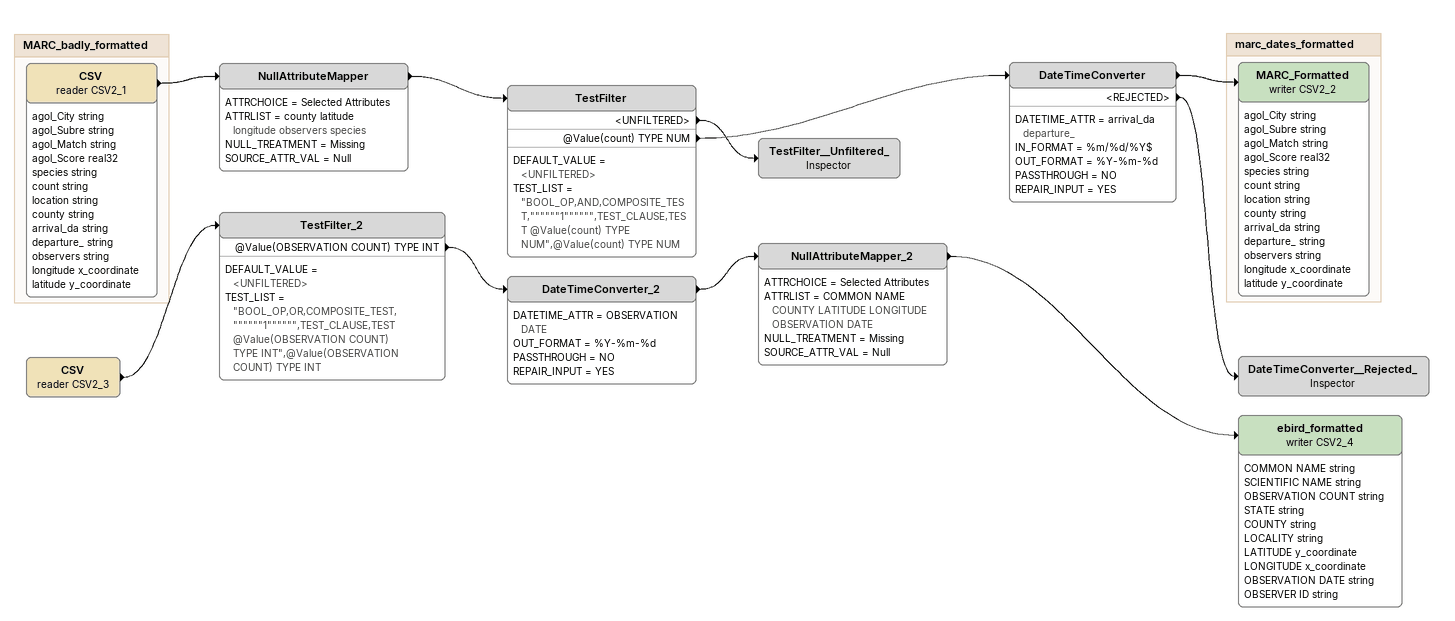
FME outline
NullAttributeMapper
    ATTRCHOICE = Selected Attributes
    ATTRLIST = county latitude longitude observers species
    NULL_TREATMENT = Missing
    SOURCE_ATTR_VAL = Null
    -> TestFilter
TestFilter
    DEFAULT_VALUE = <UNFILTERED>
    TEST_LIST = "BOOL_OP,AND,COMPOSITE_TEST,""""""1"""""",TEST_CLAUSE,TEST @Value(count) TYPE NUM",@Value(count) TYPE NUM
    <UNFILTERED> -> TestFilter__Unfiltered_
    @Value(count) TYPE NUM -> DateTimeConverter
DateTimeConverter
    DATETIME_ATTR = arrival_da departure_
    IN_FORMAT = %m/%d/%Y$
    OUT_FORMAT = %Y-%m-%d
    PASSTHROUGH = NO
    REPAIR_INPUT = YES
    -> MARC_Formatted (writer CSV2_2)
    <REJECTED> -> DateTimeConverter__Rejected_
DateTimeConverter__Rejected_: Inspector
TestFilter__Unfiltered_: Inspector
CSV (reader CSV2_3)
    -> TestFilter_2
TestFilter_2
    DEFAULT_VALUE = <UNFILTERED>
    TEST_LIST = "BOOL_OP,OR,COMPOSITE_TEST,""""""1"""""",TEST_CLAUSE,TEST @Value(OBSERVATION COUNT) TYPE INT",@Value(OBSERVATION COUNT) TYPE INT
    @Value(OBSERVATION COUNT) TYPE INT -> DateTimeConverter_2
DateTimeConverter_2
    DATETIME_ATTR = OBSERVATION DATE
    OUT_FORMAT = %Y-%m-%d
    PASSTHROUGH = NO
    REPAIR_INPUT = YES
    -> NullAttributeMapper_2
NullAttributeMapper_2
    ATTRCHOICE = Selected Attributes
    ATTRLIST = COMMON NAME COUNTY LATITUDE LONGITUDE OBSERVATION DATE
    NULL_TREATMENT = Missing
    SOURCE_ATTR_VAL = Null
    -> ebird_formatted (writer CSV2_4)
ebird_formatted (writer CSV2_4)
    attributes: COMMON NAME string, SCIENTIFIC NAME string, OBSERVATION COUNT string, STATE string, COUNTY string, LOCALITY string, LATITUDE y_coordinate, LONGITUDE x_coordinate, OBSERVATION DATE string, OBSERVER ID string

Bookmark: MARC_badly_formatted
CSV (reader CSV2_1)
    attributes: agol_City string, agol_Subre string, agol_Match string, agol_Score real32, species string, count string, location string, county string, arrival_da string, departure_ string, observers string, longitude x_coordinate, latitude y_coordinate
    -> NullAttributeMapper

Bookmark: marc_dates_formatted
MARC_Formatted (writer CSV2_2)
    attributes: agol_City string, agol_Subre string, agol_Match string, agol_Score real32, species string, count string, location string, county string, arrival_da string, departure_ string, observers string, longitude x_coordinate, latitude y_coordinate
